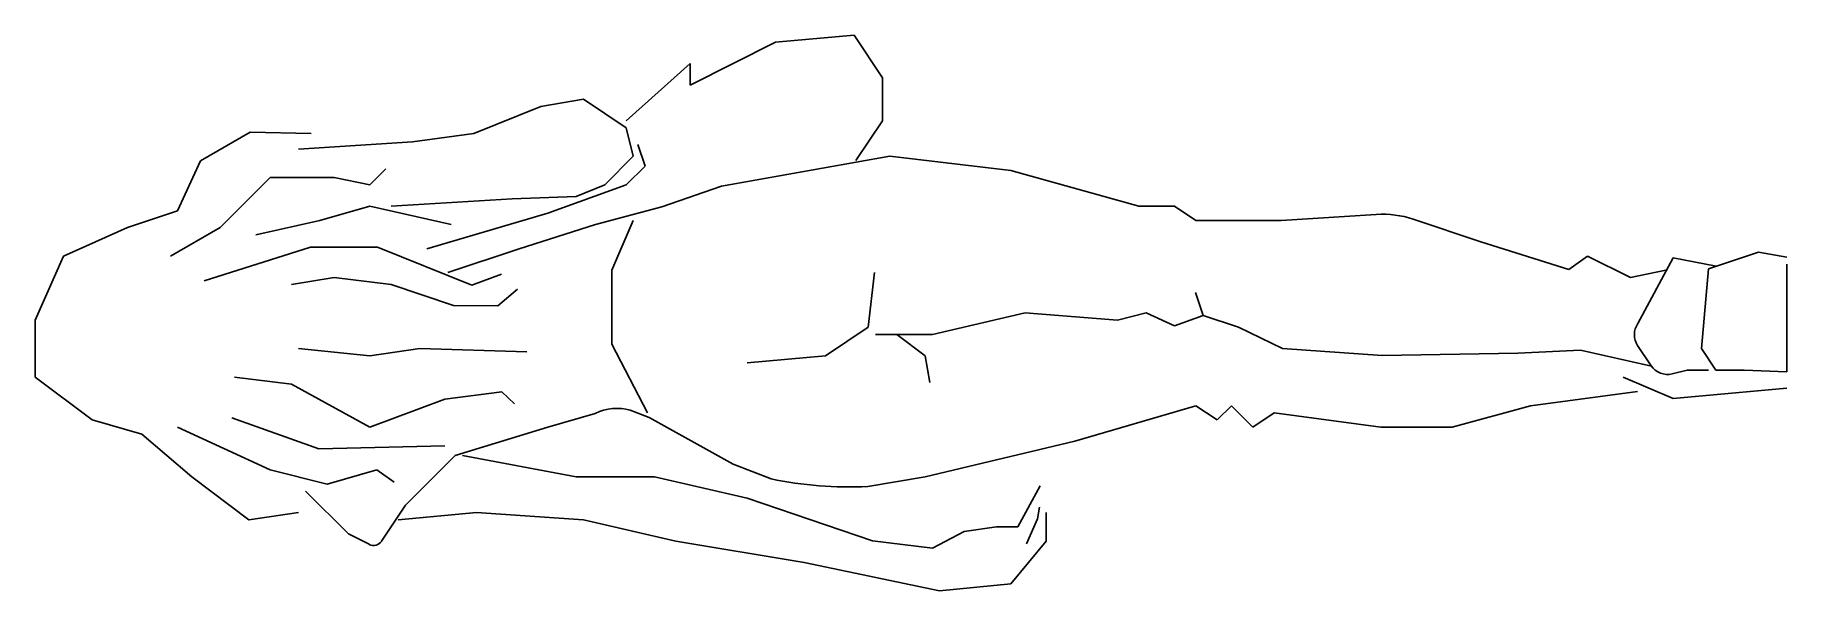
# Model space of a CAD drawing. Extents: x 443461.06 to 443462.76, y 4485362.7 to 4485363.24.
import ezdxf

# ---------------------------------------------------------------- set-up
doc = ezdxf.new("R2010")
doc.units = 0
doc.layers.get('0').update_dxf_attribs({"linetype": 'CONTINUOUS'})

msp = doc.modelspace()

# ---------------------------------------------------------------- linework, layer by layer
for p, q in [((443461.6955, 4485363.195), (443461.7785, 4485363.2366)), ((443461.7785, 4485363.2366), (443461.8548, 4485363.2436)), ((443461.8548, 4485363.2436), (443461.8825, 4485363.2019)), ((443461.6331, 4485363.1604), (443461.6955, 4485363.2159)), ((443461.6955, 4485363.2159), (443461.6955, 4485363.195)), ((443461.8825, 4485363.2019), (443461.8825, 4485363.1604)), ((443461.485, 4485363.1478), (443461.5501, 4485363.1743)), ((443461.5501, 4485363.1743), (443461.5916, 4485363.1812)), ((443461.5916, 4485363.1812), (443461.6331, 4485363.1535)), ((443461.6331, 4485363.1535), (443461.6401, 4485363.1258)), ((443461.8825, 4485363.1604), (443461.8565, 4485363.1217)), ((443461.2192, 4485363.1215), (443461.2677, 4485363.1491)), ((443461.2677, 4485363.1491), (443461.3269, 4485363.1478)), ((443461.3146, 4485363.1327), (443461.4254, 4485363.1397)), ((443461.4254, 4485363.1397), (443461.485, 4485363.1478)), ((443461.6515, 4485363.1163), (443461.6445, 4485363.1371)), ((443461.1969, 4485363.0728), (443461.2192, 4485363.1215)), ((443461.6401, 4485363.1258), (443461.6123, 4485363.0981)), ((443461.7259, 4485363.0968), (443461.8894, 4485363.1258)), ((443461.8894, 4485363.1258), (443462.0071, 4485363.112)), ((443461.2385, 4485363.0565), (443461.287, 4485363.1051)), ((443461.287, 4485363.1051), (443461.3492, 4485363.1051)), ((443461.3492, 4485363.1051), (443461.3839, 4485363.0981)), ((443461.3839, 4485363.0981), (443461.3995, 4485363.1136)), ((443461.6331, 4485363.0981), (443461.6515, 4485363.1163)), ((443462.0071, 4485363.112), (443462.1317, 4485363.0774)), ((443461.5224, 4485363.0843), (443461.4047, 4485363.0774)), ((443461.5847, 4485363.0868), (443461.5224, 4485363.0843)), ((443461.557, 4485363.0705), (443461.6331, 4485363.0981)), ((443461.6123, 4485363.0981), (443461.5847, 4485363.0868)), ((443461.6678, 4485363.0766), (443461.7259, 4485363.0968)), ((443461.1484, 4485363.0565), (443461.1969, 4485363.0728)), ((443461.3354, 4485363.0634), (443461.3839, 4485363.0774)), ((443461.3839, 4485363.0774), (443461.4629, 4485363.0595)), ((443461.4393, 4485363.0358), (443461.557, 4485363.0705)), ((443461.6035, 4485363.0595), (443461.6678, 4485363.0766)), ((443462.1317, 4485363.0774), (443462.1664, 4485363.0774)), ((443462.1664, 4485363.0774), (443462.1872, 4485363.0634)), ((443462.2702, 4485363.0634), (443462.3626, 4485363.0693)), ((443461.0861, 4485363.0288), (443461.1484, 4485363.0565)), ((443461.19, 4485363.0288), (443461.2385, 4485363.0565)), ((443461.2731, 4485363.0496), (443461.3354, 4485363.0634)), ((443461.5293, 4485363.0358), (443461.6035, 4485363.0595)), ((443461.6193, 4485363.015), (443461.6401, 4485363.0634)), ((443462.1872, 4485363.0634), (443462.2702, 4485363.0634)), ((443462.3985, 4485363.0646), (443462.4641, 4485363.0427)), ((443461.3261, 4485363.0375), (443461.2228, 4485363.0049)), ((443461.3913, 4485363.0375), (443461.3261, 4485363.0375)), ((443461.4832, 4485363.0004), (443461.3913, 4485363.0375)), ((443461.4599, 4485363.0127), (443461.5293, 4485363.0358)), ((443462.4641, 4485363.0427), (443462.5497, 4485363.0157)), ((443462.7342, 4485363.0327), (443462.6857, 4485363.0164)), ((443462.7619, 4485363.0277), (443462.7342, 4485363.0327)), ((443461.0584, 4485362.9666), (443461.0861, 4485363.0288)), ((443461.6193, 4485362.9432), (443461.6193, 4485363.015)), ((443462.5497, 4485363.0157), (443462.568, 4485363.0288)), ((443462.568, 4485363.0288), (443462.6096, 4485363.0081)), ((443462.6096, 4485363.0081), (443462.6442, 4485363.015)), ((443462.6511, 4485363.0271), (443462.617, 4485362.9632)), ((443462.6932, 4485363.0189), (443462.6511, 4485363.0271)), ((443462.6857, 4485363.0164), (443462.6787, 4485362.9389)), ((443462.7619, 4485362.9163), (443462.7619, 4485363.0208)), ((443461.3077, 4485363.0012), (443461.3492, 4485363.0081)), ((443461.3492, 4485363.0081), (443461.4047, 4485363.0012)), ((443461.4047, 4485363.0012), (443461.4654, 4485362.9807)), ((443461.4832, 4485363.0004), (443461.512, 4485363.0113)), ((443461.8686, 4485362.9596), (443461.8745, 4485363.0128)), ((443461.4654, 4485362.9807), (443461.5083, 4485362.9804)), ((443461.5083, 4485362.9804), (443461.5274, 4485362.9966)), ((443462.1941, 4485362.9709), (443462.1869, 4485362.9935)), ((443461.0584, 4485362.9666), (443461.0584, 4485362.9111)), ((443461.9309, 4485362.9527), (443462.021, 4485362.9735)), ((443462.021, 4485362.9735), (443462.1109, 4485362.9666)), ((443462.1109, 4485362.9666), (443462.1387, 4485362.9735)), ((443462.1387, 4485362.9735), (443462.1664, 4485362.9609)), ((443462.1664, 4485362.9609), (443462.1941, 4485362.9709)), ((443462.1941, 4485362.9709), (443462.2286, 4485362.9596)), ((443461.827, 4485362.932), (443461.8686, 4485362.9596)), ((443461.8755, 4485362.9527), (443461.9309, 4485362.9527)), ((443461.8963, 4485362.9527), (443461.924, 4485362.932)), ((443462.2286, 4485362.9596), (443462.2714, 4485362.9391)), ((443461.3146, 4485362.9389), (443461.3839, 4485362.932)), ((443461.3839, 4485362.932), (443461.4324, 4485362.9389)), ((443461.4324, 4485362.9389), (443461.5366, 4485362.9358)), ((443461.6539, 4485362.8765), (443461.6193, 4485362.9432)), ((443461.7508, 4485362.9249), (443461.827, 4485362.932)), ((443461.924, 4485362.932), (443461.9283, 4485362.9058)), ((443462.2714, 4485362.9391), (443462.3683, 4485362.9321)), ((443462.3683, 4485362.9321), (443462.5001, 4485362.9344)), ((443462.5001, 4485362.9344), (443462.561, 4485362.9375)), ((443462.561, 4485362.9375), (443462.6301, 4485362.9218)), ((443462.6167, 4485362.9419), (443462.6299, 4485362.9222)), ((443462.6787, 4485362.9389), (443462.6926, 4485362.918)), ((443462.6502, 4485362.9144), (443462.6649, 4485362.918)), ((443462.6649, 4485362.918), (443462.6857, 4485362.918)), ((443462.6926, 4485362.918), (443462.7203, 4485362.918)), ((443462.7203, 4485362.918), (443462.7619, 4485362.9163)), ((443461.0584, 4485362.9111), (443461.1138, 4485362.8696)), ((443461.2523, 4485362.9111), (443461.3077, 4485362.9042)), ((443461.3077, 4485362.9042), (443461.3839, 4485362.8627)), ((443461.4568, 4485362.8899), (443461.5122, 4485362.8968)), ((443461.5122, 4485362.8968), (443461.5246, 4485362.8852)), ((443462.5125, 4485362.8834), (443462.6165, 4485362.8973)), ((443462.6026, 4485362.9111), (443462.6511, 4485362.8903)), ((443462.6511, 4485362.8903), (443462.7619, 4485362.9005)), ((443461.3839, 4485362.8627), (443461.4568, 4485362.8899)), ((443461.6371, 4485362.879), (443461.6555, 4485362.872)), ((443462.0694, 4485362.8488), (443462.1872, 4485362.8834)), ((443462.1872, 4485362.8834), (443462.2079, 4485362.8696)), ((443462.2079, 4485362.8696), (443462.2217, 4485362.8834)), ((443462.2217, 4485362.8834), (443462.2425, 4485362.8627)), ((443462.4364, 4485362.8627), (443462.5125, 4485362.8834)), ((443461.1138, 4485362.8696), (443461.1622, 4485362.8558)), ((443461.1969, 4485362.8627), (443461.287, 4485362.8212)), ((443461.2499, 4485362.8715), (443461.3342, 4485362.8416)), ((443461.4669, 4485362.835), (443461.557, 4485362.8627)), ((443461.557, 4485362.8627), (443461.6031, 4485362.8759)), ((443461.6555, 4485362.872), (443461.7371, 4485362.8266)), ((443462.2425, 4485362.8627), (443462.2633, 4485362.8765)), ((443462.2633, 4485362.8765), (443462.3671, 4485362.8627)), ((443462.3671, 4485362.8627), (443462.4364, 4485362.8627)), ((443461.1622, 4485362.8558), (443461.2107, 4485362.8142)), ((443461.3342, 4485362.8416), (443461.4567, 4485362.8443)), ((443461.924, 4485362.8142), (443462.0694, 4485362.8488)), ((443461.4185, 4485362.7866), (443461.4669, 4485362.835)), ((443461.4739, 4485362.835), (443461.5847, 4485362.8142)), ((443461.2107, 4485362.8142), (443461.2662, 4485362.7726)), ((443461.287, 4485362.8212), (443461.3423, 4485362.8073)), ((443461.3423, 4485362.8073), (443461.3908, 4485362.8212)), ((443461.3908, 4485362.8212), (443461.4076, 4485362.809)), ((443461.5847, 4485362.8142), (443461.6608, 4485362.8142)), ((443461.6608, 4485362.8142), (443461.7508, 4485362.7935)), ((443461.7371, 4485362.8266), (443461.7741, 4485362.8123)), ((443461.8681, 4485362.8049), (443461.924, 4485362.8142)), ((443461.3215, 4485362.8004), (443461.3631, 4485362.7588)), ((443461.7508, 4485362.7935), (443461.8728, 4485362.7522)), ((443462.014, 4485362.7657), (443462.0356, 4485362.8054)), ((443461.2662, 4485362.7726), (443461.3146, 4485362.7795)), ((443461.3954, 4485362.7519), (443461.4185, 4485362.7866)), ((443461.4116, 4485362.7726), (443461.4877, 4485362.7795)), ((443461.4877, 4485362.7795), (443461.5916, 4485362.7726)), ((443462.0332, 4485362.7736), (443462.0351, 4485362.7848)), ((443462.0417, 4485362.7519), (443462.0417, 4485362.7795)), ((443461.5916, 4485362.7726), (443461.6816, 4485362.7519)), ((443461.9309, 4485362.7449), (443461.9617, 4485362.7613)), ((443461.9617, 4485362.7613), (443461.9932, 4485362.7657)), ((443461.9932, 4485362.7657), (443462.014, 4485362.7657)), ((443462.0224, 4485362.7491), (443462.0332, 4485362.7736)), ((443461.3631, 4485362.7588), (443461.3833, 4485362.7487)), ((443461.6816, 4485362.7519), (443461.8063, 4485362.7311)), ((443461.8728, 4485362.7522), (443461.9309, 4485362.7449)), ((443462.0071, 4485362.7103), (443462.0417, 4485362.7519)), ((443461.8063, 4485362.7311), (443461.9378, 4485362.7034)), ((443461.9378, 4485362.7034), (443462.0071, 4485362.7103))]:
    msp.add_line(p, q)
for centre, radius, start, end in [((443462.3686, 4485362.975), 0.0945, 71.5572, 93.6331), ((443462.6324, 4485362.9524), 0.0189, 144.9414, 213.721), ((443462.6456, 4485362.9327), 0.0189, 213.721, 284.0192), ((443461.6242, 4485362.8336), 0.0472, 74.1216, 116.4998), ((443461.8498, 4485363.1707), 0.3663, 258.0625, 272.8505), ((443461.3876, 4485362.7571), 0.00945, 243.3127, 326.365)]:
    msp.add_arc(centre, radius, start, end)

doc.saveas('drawing.dxf')
